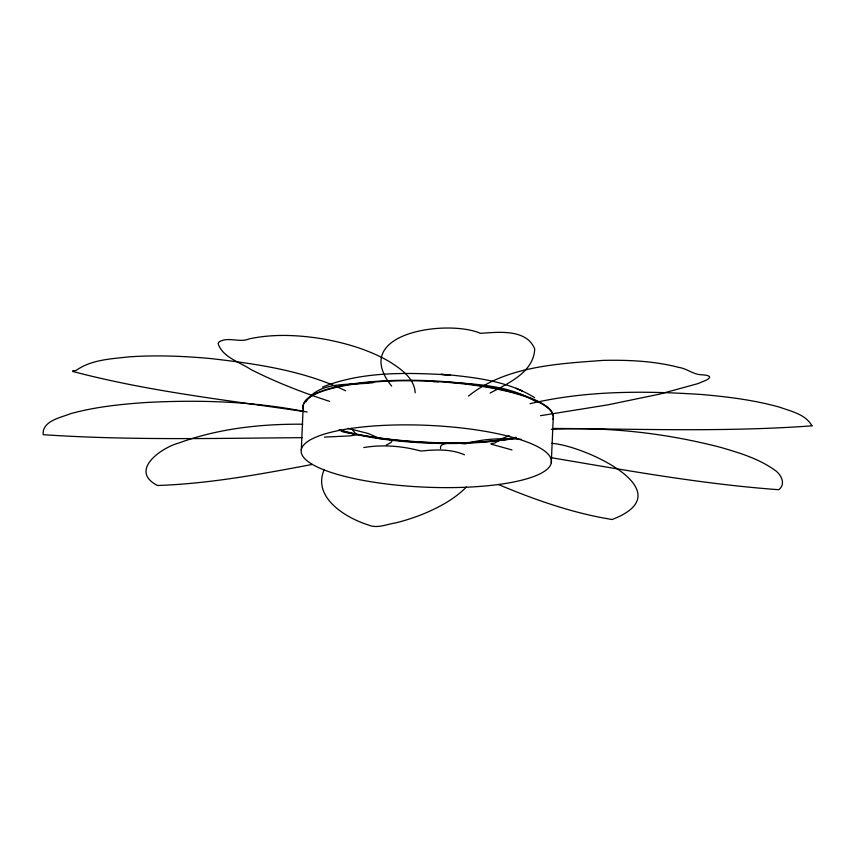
<?xml version="1.0" encoding="UTF-8"?>
<svg xmlns="http://www.w3.org/2000/svg" width="855" height="855" viewBox="0 0 855 855"><rect width="100%" height="100%" fill="white"/><g stroke="black" fill="none" stroke-linecap="round" stroke-linejoin="round"><path stroke-width="1.28" d="M415.177 392.776C414.44 378.006 400.418 368.58 389.057 361.409C368.313 349.513 345.003 342.759 321.555 338.687C297.615 334.925 272.852 333.717 249.029 338.943C239.518 343.015 228.242 336.325 219.04 341.925L218.078 343.486C222.418 357.272 239.838 362.146 250.985 369.552C276.24 382.356 302.713 392.627 329.613 401.369M301.323 449.655L303.269 405.035M551.283 462.844A125.236 30.93 2.5 0 0 368.954 426.378A125.236 30.93 2.5 0 0 358.662 479.527A125.236 30.93 2.5 0 0 551.283 462.844L553.228 418.223A125.236 30.93 2.5 0 0 427.928 380.657A125.236 30.93 2.5 0 0 303.301 408.134M305.791 402C319.492 379.909 351.49 385.819 373.624 382.591M324.216 469.684C312.011 497.268 345.687 517.895 367.981 524.831C376.937 528.999 386.62 524.211 395.737 522.886C406.2 520.278 416.449 516.869 426.378 512.679C440.902 506.288 455.223 498.486 466.37 486.987M468.497 396.047C505.733 366.164 557.417 363.824 603.202 360.382C628.478 359.87 654.086 360.981 678.667 367.361C686.843 368.462 693.565 374.789 701.752 374.768C704.317 375.067 707.106 374.971 709.351 376.414L709.639 377.418L708.667 378.658L706.39 380.112L698.022 383.596L659.333 394.198L607.392 404.928L540.499 415.69M386.289 445.092L390.938 442.537L391.911 441.298L391.622 440.293L387.572 438.978L379.652 438.519L368.249 433.496L347.857 428.355M490.065 393.054C507.827 383.649 533.948 372.085 534.706 348.893C526.381 328.619 498.305 332.189 480.446 333.322C447.956 319.139 348.573 332.371 391.633 386.086M322.527 387.059C362.937 371.027 407.792 372.545 450.457 375.003C479.313 377.953 509.591 381.961 534.642 397.682M509.313 435.815L503.061 438.081L494.553 443.114L491.027 443.585L491.112 444.13L512.017 449.954M530.1 403.688C586.231 390.404 644.691 390.724 701.944 394.529C728.15 396.805 754.409 400.108 779.792 407.237C791.046 411.341 805.357 414.194 811.716 425.459L812.25 425.811C726.461 432.138 639.861 428.986 553.794 428.441M312.096 464.468C261.021 474.119 209.561 483.727 157.502 485.501C128.517 470.71 161.488 447.475 178.941 442.997C218.399 428.505 260.914 423.866 302.745 424.208M513.086 438.839C457.372 446.363 400.429 442.901 345.345 432.395M363.792 447.539C382.784 444.386 402.406 445.989 420.927 451.045C435.419 449.58 450.895 448.79 464.511 454.817M551.304 429.338C608.087 426.581 665.297 433.079 720.305 447.272C738.912 452.69 758.011 458.355 774.042 469.598C780.711 473.606 786.536 483.791 778.766 489.712C702.479 484.176 626.971 470.507 551.614 457.746M324.398 437.108L349.919 435.9L356.653 434.8L351.373 428.376M302.253 437.664C215.93 438.273 129.319 440.507 43.167 434.682C41.97 420.831 60.962 417.571 70.773 413.638C95.065 406.927 120.245 404.287 145.318 402.545C199.365 399.638 254.053 401.262 307.212 412.035M432.726 381.587L438.423 381.747M446.449 382.067C476.513 384.226 508.714 385.156 535.198 401.262M521.058 439.267C502.387 438.017 483.278 438.594 465.206 443.884C457.446 443.339 448.629 441.105 441.49 445.177L440.517 446.738L440.603 448.672M450.457 375.003L441.084 374.362L447.913 374.832M304.412 411.597C226.97 400.129 148.407 391.472 72.686 371.433L72.59 370.888L76.127 370.429C91.378 359.581 111.193 358.908 129.148 356.845C156.604 354.985 184.167 356.075 211.538 358.651C257.163 363.909 303.91 370.653 345.655 390.788M551.603 443.36C582.223 444.878 685.667 491.315 612.127 519.509C572.829 513.214 534.984 499.854 498.39 484.507M342.15 431.604L344.276 432.128M516.131 388.277L521.945 390.842L518.996 389.527M516.099 437.781A125.236 30.93 2.5 0 1 339.146 430.236M303.429 409.278A125.236 30.93 2.5 0 1 428.066 381.17A125.236 30.93 2.5 0 1 553.035 419.431M516.121 437.268A125.236 30.93 2.5 0 1 339.168 429.723"/></g></svg>
